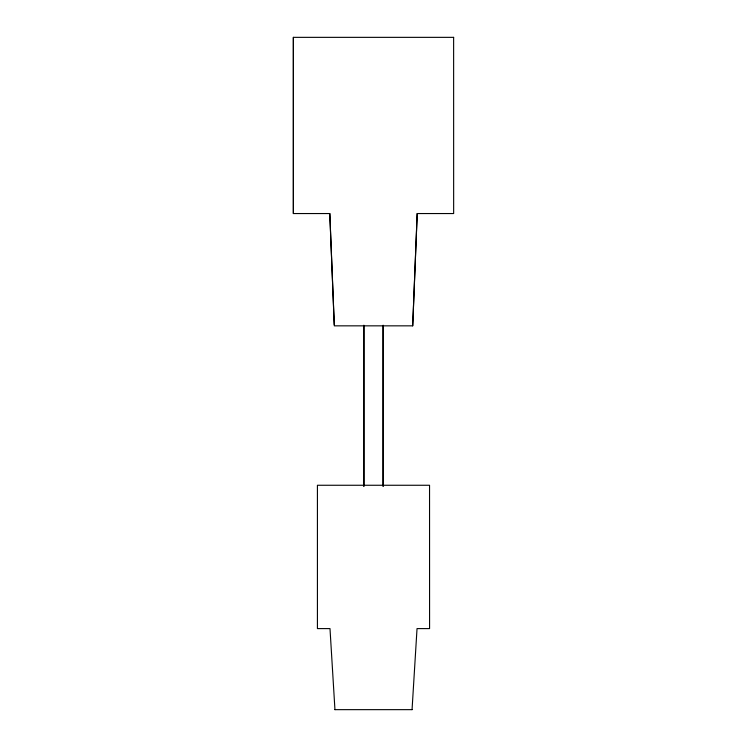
<?xml version="1.0" encoding="UTF-8"?>
<svg xmlns="http://www.w3.org/2000/svg" width="747" height="747" viewBox="0 0 747 747"><rect width="100%" height="100%" fill="white"/><g stroke="black" fill="none" stroke-linecap="round" stroke-linejoin="round"><path stroke-width="1.12" d="M363.882 486.138L363.882 325.328L363.882 486.297M383.118 486.138L383.118 325.328L383.118 486.297M329.782 213.549L334.292 325.841L412.708 325.841L417.19 213.549L453.653 213.549L453.625 37.35M412.708 325.841L417.218 213.549M412.055 709.65L417.031 628.601L429.581 628.601L429.544 485.261L317.419 485.261L317.419 628.601L329.997 628.601L334.945 709.65M453.653 37.35L293.347 37.35L293.347 213.549L329.81 213.549L334.273 324.684M334.917 709.65L412.083 709.65M293.375 37.35L293.375 213.549"/></g></svg>
